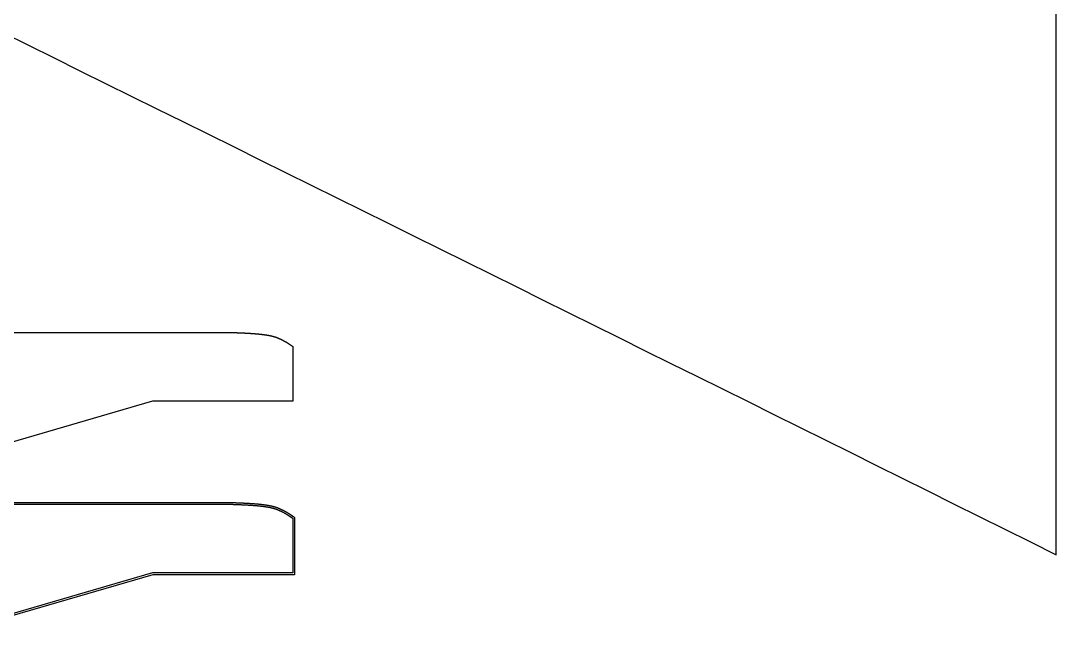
# Model space of a CAD drawing. Header units: inches. Extents: x -1514 to 1282, y -2074 to 286.
# Drawn here: x -1134.25 to -1119.5, y -1601.79 to -1592.87 of the extents above; entities that cross this region are included whole.
import ezdxf

# ---------------------------------------------------------------- set-up
doc = ezdxf.new("R2010")
doc.units = ezdxf.units.IN
doc.header["$LTSCALE"] = 0.1
doc.header["$MEASUREMENT"] = 0

msp = doc.modelspace()

# ---------------------------------------------------------------- linework, layer by layer
at = {"color": 7, "linetype": 'Continuous', "lineweight": 25}
for points in [[(-1134.50957, -1593.04278), (-1134.14322, -1593.22384), (-1133.77687, -1593.40492), (-1133.41054, -1593.58603), (-1133.04422, -1593.76716), (-1132.67791, -1593.94831), (-1132.31161, -1594.12949), (-1131.94532, -1594.31068), (-1131.57905, -1594.49191), (-1131.21278, -1594.67315), (-1130.84653, -1594.85442), (-1130.48029, -1595.03571), (-1130.11406, -1595.21702), (-1129.74784, -1595.39835), (-1129.38163, -1595.57971), (-1129.01544, -1595.76109), (-1128.64925, -1595.94249), (-1128.28308, -1596.12392), (-1127.91691, -1596.30536), (-1127.55076, -1596.48683), (-1127.18462, -1596.66832), (-1126.81849, -1596.84983), (-1126.45237, -1597.03137), (-1126.08626, -1597.21292), (-1125.72016, -1597.3945), (-1125.35407, -1597.5761), (-1124.98799, -1597.75772), (-1124.62193, -1597.93936), (-1124.25587, -1598.12103), (-1123.88982, -1598.30271), (-1123.52379, -1598.48442), (-1123.15776, -1598.66614), (-1122.79175, -1598.84789), (-1122.42574, -1599.02966), (-1122.05975, -1599.21145), (-1121.69377, -1599.39326), (-1121.32779, -1599.57509), (-1120.96183, -1599.75694), (-1120.59588, -1599.93881), (-1120.22994, -1600.12071), (-1119.864, -1600.30262), (-1119.49808, -1600.48455), (-1119.49808, -1584.13892)], [(-1193.71122, -1597.31564), (-1131.28274, -1597.31564), (-1131.28029, -1597.31571), (-1131.27785, -1597.31578), (-1131.27541, -1597.31586), (-1131.27298, -1597.31593), (-1131.27056, -1597.316), (-1131.26814, -1597.31608), (-1131.26573, -1597.31615), (-1131.26333, -1597.31623), (-1131.26093, -1597.3163), (-1131.25854, -1597.31637), (-1131.25615, -1597.31645), (-1131.25377, -1597.31652), (-1131.25139, -1597.3166), (-1131.24903, -1597.31668), (-1131.24666, -1597.31675), (-1131.24431, -1597.31683), (-1131.24196, -1597.3169), (-1131.23961, -1597.31698), (-1131.23727, -1597.31706), (-1131.23494, -1597.31713), (-1131.23261, -1597.31721), (-1131.23029, -1597.31729), (-1131.22798, -1597.31737), (-1131.22567, -1597.31745), (-1131.22336, -1597.31752), (-1131.22107, -1597.3176), (-1131.21878, -1597.31768), (-1131.21649, -1597.31776), (-1131.21421, -1597.31784), (-1131.21194, -1597.31792), (-1131.20967, -1597.318), (-1131.20741, -1597.31808), (-1131.20515, -1597.31816), (-1131.2029, -1597.31824), (-1131.20066, -1597.31832), (-1131.19842, -1597.3184), (-1131.19618, -1597.31848), (-1131.19396, -1597.31856), (-1131.19174, -1597.31864), (-1131.18952, -1597.31872), (-1131.18731, -1597.3188), (-1131.18511, -1597.31889), (-1131.18291, -1597.31897), (-1131.18072, -1597.31905), (-1131.17853, -1597.31913), (-1131.17635, -1597.31922), (-1131.17417, -1597.3193), (-1131.172, -1597.31938), (-1131.16984, -1597.31947), (-1131.16768, -1597.31955), (-1131.16553, -1597.31963), (-1131.16338, -1597.31972), (-1131.16124, -1597.3198), (-1131.1591, -1597.31989), (-1131.15697, -1597.31997), (-1131.15485, -1597.32006), (-1131.15273, -1597.32014), (-1131.15062, -1597.32023), (-1131.14851, -1597.32032), (-1131.14641, -1597.3204), (-1131.14431, -1597.32049), (-1131.14222, -1597.32057), (-1131.14013, -1597.32066), (-1131.13805, -1597.32075), (-1131.13598, -1597.32084), (-1131.13391, -1597.32092), (-1131.13185, -1597.32101), (-1131.12979, -1597.3211), (-1131.12774, -1597.32119), (-1131.12569, -1597.32127), (-1131.12365, -1597.32136), (-1131.12161, -1597.32145), (-1131.11958, -1597.32154), (-1131.11756, -1597.32163), (-1131.11554, -1597.32172), (-1131.11352, -1597.32181), (-1131.11151, -1597.3219), (-1131.10951, -1597.32199), (-1131.10751, -1597.32208), (-1131.10552, -1597.32217), (-1131.10353, -1597.32226), (-1131.10155, -1597.32235), (-1131.09957, -1597.32244), (-1131.0976, -1597.32254), (-1131.09564, -1597.32263), (-1131.09368, -1597.32272), (-1131.09172, -1597.32281), (-1131.08977, -1597.3229), (-1131.08783, -1597.323), (-1131.08589, -1597.32309), (-1131.08395, -1597.32318), (-1131.08202, -1597.32328), (-1131.0801, -1597.32337), (-1131.07818, -1597.32346), (-1131.07627, -1597.32356), (-1131.07436, -1597.32365), (-1131.07246, -1597.32375), (-1131.07056, -1597.32384), (-1131.06867, -1597.32394), (-1131.06678, -1597.32403), (-1131.0649, -1597.32413), (-1131.06302, -1597.32422), (-1131.06115, -1597.32432), (-1131.05929, -1597.32442), (-1131.05743, -1597.32451), (-1131.05557, -1597.32461), (-1131.05372, -1597.32471), (-1131.05187, -1597.3248), (-1131.05003, -1597.3249), (-1131.0482, -1597.325), (-1131.04637, -1597.32509), (-1131.04454, -1597.32519), (-1131.04272, -1597.32529), (-1131.04091, -1597.32539), (-1131.0391, -1597.32549), (-1131.03729, -1597.32559), (-1131.03549, -1597.32569), (-1131.03369, -1597.32579), (-1131.0319, -1597.32589), (-1131.03012, -1597.32598), (-1131.02834, -1597.32609), (-1131.02656, -1597.32619), (-1131.02479, -1597.32629), (-1131.02303, -1597.32639), (-1131.02127, -1597.32649), (-1131.01951, -1597.32659), (-1131.01776, -1597.32669), (-1131.01602, -1597.32679), (-1131.01428, -1597.32689), (-1131.01254, -1597.327), (-1131.01081, -1597.3271), (-1131.00909, -1597.3272), (-1131.00736, -1597.3273), (-1131.00565, -1597.32741), (-1131.00394, -1597.32751), (-1131.00223, -1597.32761), (-1131.00053, -1597.32772), (-1130.99883, -1597.32782), (-1130.99714, -1597.32793), (-1130.99545, -1597.32803), (-1130.99377, -1597.32813), (-1130.99209, -1597.32824), (-1130.99042, -1597.32835), (-1130.98875, -1597.32845), (-1130.98709, -1597.32856), (-1130.98543, -1597.32866), (-1130.98378, -1597.32877), (-1130.98213, -1597.32887), (-1130.98049, -1597.32898), (-1130.97885, -1597.32909), (-1130.97721, -1597.32919), (-1130.97558, -1597.3293), (-1130.97396, -1597.32941), (-1130.97233, -1597.32952), (-1130.97072, -1597.32963), (-1130.96911, -1597.32973), (-1130.9675, -1597.32984), (-1130.9659, -1597.32995), (-1130.9643, -1597.33006), (-1130.96271, -1597.33017), (-1130.96112, -1597.33028), (-1130.95954, -1597.33039), (-1130.95796, -1597.3305), (-1130.95638, -1597.33061), (-1130.95481, -1597.33072), (-1130.95325, -1597.33083), (-1130.95169, -1597.33094), (-1130.95013, -1597.33105), (-1130.94858, -1597.33116), (-1130.94703, -1597.33127), (-1130.94549, -1597.33138), (-1130.94395, -1597.3315), (-1130.94242, -1597.33161), (-1130.94089, -1597.33172), (-1130.93936, -1597.33183), (-1130.93784, -1597.33195), (-1130.93633, -1597.33206), (-1130.93482, -1597.33217), (-1130.93331, -1597.33229), (-1130.93181, -1597.3324), (-1130.93031, -1597.33251), (-1130.92881, -1597.33263), (-1130.92733, -1597.33274), (-1130.92584, -1597.33286), (-1130.92436, -1597.33297), (-1130.92288, -1597.33309), (-1130.92141, -1597.3332), (-1130.91994, -1597.33332), (-1130.91848, -1597.33343), (-1130.91702, -1597.33355), (-1130.91557, -1597.33367), (-1130.91412, -1597.33378), (-1130.91267, -1597.3339), (-1130.91123, -1597.33402), (-1130.90979, -1597.33413), (-1130.90836, -1597.33425), (-1130.90693, -1597.33437), (-1130.90551, -1597.33449), (-1130.90409, -1597.33461), (-1130.90267, -1597.33472), (-1130.90126, -1597.33484), (-1130.89985, -1597.33496), (-1130.89845, -1597.33508), (-1130.89705, -1597.3352), (-1130.89565, -1597.33532), (-1130.89426, -1597.33544), (-1130.89288, -1597.33556), (-1130.89149, -1597.33568), (-1130.89012, -1597.3358), (-1130.88874, -1597.33592), (-1130.88737, -1597.33604), (-1130.88601, -1597.33616), (-1130.88464, -1597.33629), (-1130.88329, -1597.33641), (-1130.88193, -1597.33653), (-1130.88058, -1597.33665), (-1130.87924, -1597.33677), (-1130.8779, -1597.3369), (-1130.87656, -1597.33702), (-1130.87523, -1597.33714), (-1130.8739, -1597.33727), (-1130.87257, -1597.33739), (-1130.87125, -1597.33751), (-1130.86993, -1597.33764), (-1130.86862, -1597.33776), (-1130.86731, -1597.33789), (-1130.866, -1597.33801), (-1130.8647, -1597.33814), (-1130.86341, -1597.33826), (-1130.86211, -1597.33839), (-1130.86082, -1597.33851), (-1130.85954, -1597.33864), (-1130.85826, -1597.33877), (-1130.85698, -1597.33889), (-1130.8557, -1597.33902), (-1130.85443, -1597.33915), (-1130.85317, -1597.33927), (-1130.85191, -1597.3394), (-1130.85065, -1597.33953), (-1130.84939, -1597.33966), (-1130.84814, -1597.33978), (-1130.8469, -1597.33991), (-1130.84565, -1597.34004), (-1130.84441, -1597.34017), (-1130.84318, -1597.3403), (-1130.84195, -1597.34043), (-1130.84072, -1597.34056), (-1130.83949, -1597.34069), (-1130.83827, -1597.34082), (-1130.83706, -1597.34095), (-1130.83584, -1597.34108), (-1130.83464, -1597.34121), (-1130.83343, -1597.34134), (-1130.83223, -1597.34147), (-1130.83103, -1597.3416), (-1130.82984, -1597.34174), (-1130.82865, -1597.34187), (-1130.82746, -1597.342), (-1130.82628, -1597.34213), (-1130.8251, -1597.34227), (-1130.82392, -1597.3424), (-1130.82275, -1597.34253), (-1130.82158, -1597.34266), (-1130.82042, -1597.3428), (-1130.81925, -1597.34293), (-1130.8181, -1597.34307), (-1130.81694, -1597.3432), (-1130.81579, -1597.34334), (-1130.81464, -1597.34347), (-1130.8135, -1597.3436), (-1130.81236, -1597.34374), (-1130.81122, -1597.34388), (-1130.81009, -1597.34401), (-1130.80896, -1597.34415), (-1130.80784, -1597.34428), (-1130.80671, -1597.34442), (-1130.8056, -1597.34456), (-1130.80448, -1597.34469), (-1130.80337, -1597.34483), (-1130.80226, -1597.34497), (-1130.80116, -1597.34511), (-1130.80005, -1597.34524), (-1130.79896, -1597.34538), (-1130.79786, -1597.34552), (-1130.79677, -1597.34566), (-1130.79568, -1597.3458), (-1130.7946, -1597.34594), (-1130.79352, -1597.34608), (-1130.79244, -1597.34622), (-1130.79137, -1597.34636), (-1130.7903, -1597.3465), (-1130.78923, -1597.34664), (-1130.78816, -1597.34678), (-1130.7871, -1597.34692), (-1130.78605, -1597.34706), (-1130.78499, -1597.3472), (-1130.78394, -1597.34734), (-1130.78289, -1597.34748), (-1130.78185, -1597.34763), (-1130.78081, -1597.34777), (-1130.77977, -1597.34791), (-1130.77873, -1597.34805), (-1130.7777, -1597.3482), (-1130.77668, -1597.34834), (-1130.77565, -1597.34848), (-1130.77463, -1597.34863), (-1130.77361, -1597.34877), (-1130.7726, -1597.34891), (-1130.77158, -1597.34906), (-1130.77058, -1597.3492), (-1130.76957, -1597.34935), (-1130.76857, -1597.34949), (-1130.76757, -1597.34964), (-1130.76657, -1597.34979), (-1130.76558, -1597.34993), (-1130.76459, -1597.35008), (-1130.7636, -1597.35022), (-1130.76262, -1597.35037), (-1130.76164, -1597.35052), (-1130.76066, -1597.35066), (-1130.75969, -1597.35081), (-1130.75871, -1597.35096), (-1130.75775, -1597.35111), (-1130.75678, -1597.35125), (-1130.75582, -1597.3514), (-1130.75486, -1597.35155), (-1130.7539, -1597.3517), (-1130.75295, -1597.35185), (-1130.752, -1597.352), (-1130.75105, -1597.35215), (-1130.75011, -1597.3523), (-1130.74917, -1597.35245), (-1130.74823, -1597.3526), (-1130.74729, -1597.35275), (-1130.74636, -1597.3529), (-1130.74543, -1597.35305), (-1130.7445, -1597.3532), (-1130.74358, -1597.35335), (-1130.74266, -1597.3535), (-1130.74174, -1597.35366), (-1130.74083, -1597.35381), (-1130.73991, -1597.35396), (-1130.73901, -1597.35411), (-1130.7381, -1597.35427), (-1130.7372, -1597.35442), (-1130.73629, -1597.35457), (-1130.7354, -1597.35473), (-1130.7345, -1597.35488), (-1130.73361, -1597.35503), (-1130.73272, -1597.35519), (-1130.73183, -1597.35534), (-1130.73095, -1597.3555), (-1130.73007, -1597.35565), (-1130.72919, -1597.35581), (-1130.72831, -1597.35596), (-1130.72744, -1597.35612), (-1130.72657, -1597.35628), (-1130.7257, -1597.35643), (-1130.72484, -1597.35659), (-1130.72398, -1597.35675), (-1130.72312, -1597.3569), (-1130.72226, -1597.35706), (-1130.72141, -1597.35722), (-1130.72056, -1597.35738), (-1130.71971, -1597.35753), (-1130.71886, -1597.35769), (-1130.71802, -1597.35785), (-1130.71718, -1597.35801), (-1130.71634, -1597.35817), (-1130.7155, -1597.35833), (-1130.71467, -1597.35849), (-1130.71384, -1597.35865), (-1130.71301, -1597.35881), (-1130.71219, -1597.35897), (-1130.71136, -1597.35913), (-1130.71054, -1597.35929), (-1130.70973, -1597.35945), (-1130.70891, -1597.35961), (-1130.7081, -1597.35977), (-1130.70729, -1597.35993), (-1130.70648, -1597.36009), (-1130.70567, -1597.36026), (-1130.70487, -1597.36042), (-1130.70407, -1597.36058), (-1130.70327, -1597.36074), (-1130.70248, -1597.36091), (-1130.70169, -1597.36107), (-1130.7009, -1597.36123), (-1130.70011, -1597.3614), (-1130.69932, -1597.36156), (-1130.69854, -1597.36173), (-1130.69776, -1597.36189), (-1130.69698, -1597.36206), (-1130.6962, -1597.36222), (-1130.69543, -1597.36239), (-1130.69466, -1597.36255), (-1130.69389, -1597.36272), (-1130.69312, -1597.36288), (-1130.69236, -1597.36305), (-1130.6916, -1597.36322), (-1130.69084, -1597.36338), (-1130.69008, -1597.36355), (-1130.68932, -1597.36372), (-1130.68857, -1597.36389), (-1130.68782, -1597.36405), (-1130.68707, -1597.36422), (-1130.68633, -1597.36439), (-1130.68558, -1597.36456), (-1130.68484, -1597.36473), (-1130.6841, -1597.3649), (-1130.68337, -1597.36507), (-1130.68263, -1597.36524), (-1130.6819, -1597.36541), (-1130.68117, -1597.36558), (-1130.68044, -1597.36575), (-1130.67971, -1597.36592), (-1130.67899, -1597.36609), (-1130.67827, -1597.36626), (-1130.67755, -1597.36643), (-1130.67683, -1597.3666), (-1130.67611, -1597.36677), (-1130.6754, -1597.36694), (-1130.67469, -1597.36712), (-1130.67398, -1597.36729), (-1130.67327, -1597.36746), (-1130.67257, -1597.36764), (-1130.67186, -1597.36781), (-1130.67116, -1597.36798), (-1130.67046, -1597.36816), (-1130.66977, -1597.36833), (-1130.66907, -1597.3685), (-1130.66838, -1597.36868), (-1130.66769, -1597.36885), (-1130.667, -1597.36903), (-1130.66631, -1597.3692), (-1130.66563, -1597.36938), (-1130.66494, -1597.36955), (-1130.66426, -1597.36973), (-1130.66358, -1597.36991), (-1130.66291, -1597.37008), (-1130.66223, -1597.37026), (-1130.66156, -1597.37044), (-1130.66089, -1597.37061), (-1130.66022, -1597.37079), (-1130.65955, -1597.37097), (-1130.65888, -1597.37115), (-1130.65822, -1597.37133), (-1130.65756, -1597.3715), (-1130.6569, -1597.37168), (-1130.65624, -1597.37186), (-1130.65558, -1597.37204), (-1130.65493, -1597.37222), (-1130.65427, -1597.3724), (-1130.65362, -1597.37258), (-1130.65297, -1597.37276), (-1130.65233, -1597.37294), (-1130.65168, -1597.37312), (-1130.65104, -1597.3733), (-1130.65039, -1597.37348), (-1130.64975, -1597.37366), (-1130.64911, -1597.37385), (-1130.64848, -1597.37403), (-1130.64784, -1597.37421), (-1130.64721, -1597.37439), (-1130.64658, -1597.37458), (-1130.64595, -1597.37476), (-1130.64532, -1597.37494), (-1130.64469, -1597.37512), (-1130.64406, -1597.37531), (-1130.64344, -1597.37549), (-1130.64282, -1597.37568), (-1130.6422, -1597.37586), (-1130.64158, -1597.37605), (-1130.64096, -1597.37623), (-1130.64035, -1597.37642), (-1130.63973, -1597.3766), (-1130.63912, -1597.37679), (-1130.63851, -1597.37697), (-1130.6379, -1597.37716), (-1130.63729, -1597.37735), (-1130.63608, -1597.37772), (-1130.63488, -1597.37809), (-1130.63368, -1597.37847), (-1130.63248, -1597.37885), (-1130.6313, -1597.37922), (-1130.63011, -1597.3796), (-1130.62894, -1597.37998), (-1130.62777, -1597.38036), (-1130.6266, -1597.38074), (-1130.62544, -1597.38113), (-1130.62429, -1597.38151), (-1130.62314, -1597.38189), (-1130.622, -1597.38228), (-1130.62086, -1597.38267), (-1130.61973, -1597.38305), (-1130.6186, -1597.38344), (-1130.61748, -1597.38383), (-1130.61636, -1597.38422), (-1130.61525, -1597.38462), (-1130.61414, -1597.38501), (-1130.61303, -1597.3854), (-1130.61193, -1597.3858), (-1130.61084, -1597.38619), (-1130.60975, -1597.38659), (-1130.60866, -1597.38699), (-1130.60758, -1597.38739), (-1130.6065, -1597.38779), (-1130.60543, -1597.38819), (-1130.60436, -1597.38859), (-1130.60329, -1597.38899), (-1130.60223, -1597.38939), (-1130.60117, -1597.3898), (-1130.60012, -1597.39021), (-1130.59906, -1597.39061), (-1130.59802, -1597.39102), (-1130.59697, -1597.39143), (-1130.59593, -1597.39184), (-1130.59489, -1597.39225), (-1130.59386, -1597.39266), (-1130.59283, -1597.39308), (-1130.5918, -1597.39349), (-1130.59078, -1597.3939), (-1130.58975, -1597.39432), (-1130.58874, -1597.39474), (-1130.58772, -1597.39516), (-1130.58671, -1597.39557), (-1130.58569, -1597.39599), (-1130.58469, -1597.39642), (-1130.58368, -1597.39684), (-1130.58268, -1597.39726), (-1130.58167, -1597.39769), (-1130.58068, -1597.39811), (-1130.57968, -1597.39854), (-1130.57868, -1597.39896), (-1130.57769, -1597.39939), (-1130.5767, -1597.39982), (-1130.57571, -1597.40025), (-1130.57472, -1597.40068), (-1130.57374, -1597.40112), (-1130.57275, -1597.40155), (-1130.57177, -1597.40198), (-1130.57079, -1597.40242), (-1130.56981, -1597.40286), (-1130.56883, -1597.40329), (-1130.56688, -1597.40417), (-1130.56493, -1597.40505), (-1130.56299, -1597.40594), (-1130.56105, -1597.40683), (-1130.56056, -1597.40705), (-1130.56007, -1597.40728), (-1130.5591, -1597.40773), (-1130.55714, -1597.40864), (-1130.55519, -1597.40955), (-1130.55324, -1597.41046), (-1130.55129, -1597.41138), (-1130.54935, -1597.41231), (-1130.5474, -1597.41324), (-1130.54546, -1597.41417), (-1130.54352, -1597.41511), (-1130.54158, -1597.41605), (-1130.53964, -1597.41699), (-1130.5377, -1597.41794), (-1130.53577, -1597.4189), (-1130.53384, -1597.41986), (-1130.53191, -1597.42082), (-1130.52998, -1597.42179), (-1130.52806, -1597.42276), (-1130.52613, -1597.42373), (-1130.52421, -1597.42471), (-1130.52229, -1597.4257), (-1130.52037, -1597.42669), (-1130.51846, -1597.42768), (-1130.51654, -1597.42868), (-1130.51463, -1597.42968), (-1130.51272, -1597.43068), (-1130.51082, -1597.43169), (-1130.50891, -1597.43271), (-1130.50701, -1597.43373), (-1130.50511, -1597.43475), (-1130.50321, -1597.43577), (-1130.50131, -1597.43681), (-1130.49942, -1597.43784), (-1130.49752, -1597.43888), (-1130.49563, -1597.43992), (-1130.49374, -1597.44097), (-1130.49186, -1597.44202), (-1130.48997, -1597.44308), (-1130.48809, -1597.44414), (-1130.48621, -1597.4452), (-1130.48434, -1597.44627), (-1130.48246, -1597.44734), (-1130.48059, -1597.44842), (-1130.47872, -1597.4495), (-1130.47685, -1597.45058), (-1130.47499, -1597.45167), (-1130.47312, -1597.45276), (-1130.47126, -1597.45386), (-1130.4694, -1597.45496), (-1130.46755, -1597.45606), (-1130.46569, -1597.45717), (-1130.46384, -1597.45828), (-1130.46199, -1597.4594), (-1130.46015, -1597.46052), (-1130.4583, -1597.46164), (-1130.45646, -1597.46277), (-1130.45462, -1597.46391), (-1130.45279, -1597.46504), (-1130.45095, -1597.46618), (-1130.44912, -1597.46733), (-1130.44729, -1597.46847), (-1130.44546, -1597.46963), (-1130.44364, -1597.47078), (-1130.44182, -1597.47194), (-1130.44, -1597.47311), (-1130.43818, -1597.47428), (-1130.43637, -1597.47545), (-1130.43456, -1597.47662), (-1130.43275, -1597.4778), (-1130.43095, -1597.47899), (-1130.42914, -1597.48017), (-1130.42734, -1597.48136), (-1130.42554, -1597.48256), (-1130.42375, -1597.48376), (-1130.42196, -1597.48496), (-1130.42017, -1597.48617), (-1130.41838, -1597.48738), (-1130.4166, -1597.48859), (-1130.41482, -1597.48981), (-1130.41304, -1597.49103), (-1130.41126, -1597.49226), (-1130.40949, -1597.49349), (-1130.40772, -1597.49472), (-1130.40595, -1597.49596), (-1130.40419, -1597.4972), (-1130.40243, -1597.49844), (-1130.40067, -1597.49969), (-1130.39891, -1597.50094), (-1130.39716, -1597.5022), (-1130.39541, -1597.50346), (-1130.39366, -1597.50472), (-1130.39192, -1597.50599), (-1130.39018, -1597.50726), (-1130.38844, -1597.50853), (-1130.3867, -1597.50981), (-1130.38497, -1597.51109), (-1130.38324, -1597.51238), (-1130.38152, -1597.51367), (-1130.37979, -1597.51496), (-1130.37807, -1597.51626), (-1130.37636, -1597.51756), (-1130.37636, -1598.29564), (-1132.37636, -1598.29564), (-1135.8751, -1599.31564)], [(-1193.71154, -1599.73932), (-1131.28237, -1599.73932), (-1131.27955, -1599.7394), (-1131.2771, -1599.73948), (-1131.27466, -1599.73955), (-1131.27223, -1599.73962), (-1131.2698, -1599.7397), (-1131.26738, -1599.73977), (-1131.26496, -1599.73985), (-1131.26256, -1599.73992), (-1131.26015, -1599.73999), (-1131.25776, -1599.74007), (-1131.25536, -1599.74014), (-1131.25298, -1599.74022), (-1131.2506, -1599.7403), (-1131.24823, -1599.74037), (-1131.24586, -1599.74045), (-1131.2435, -1599.74052), (-1131.24114, -1599.7406), (-1131.23879, -1599.74068), (-1131.23645, -1599.74075), (-1131.23411, -1599.74083), (-1131.23178, -1599.74091), (-1131.22946, -1599.74099), (-1131.22714, -1599.74106), (-1131.22482, -1599.74114), (-1131.22252, -1599.74122), (-1131.22021, -1599.7413), (-1131.21792, -1599.74138), (-1131.21563, -1599.74146), (-1131.21334, -1599.74154), (-1131.21107, -1599.74162), (-1131.20879, -1599.74169), (-1131.20653, -1599.74177), (-1131.20427, -1599.74185), (-1131.20201, -1599.74194), (-1131.19976, -1599.74202), (-1131.19752, -1599.7421), (-1131.19528, -1599.74218), (-1131.19305, -1599.74226), (-1131.19082, -1599.74234), (-1131.1886, -1599.74242), (-1131.18639, -1599.7425), (-1131.18418, -1599.74259), (-1131.18197, -1599.74267), (-1131.17978, -1599.74275), (-1131.17758, -1599.74283), (-1131.1754, -1599.74292), (-1131.17322, -1599.743), (-1131.17104, -1599.74308), (-1131.16887, -1599.74317), (-1131.16671, -1599.74325), (-1131.16455, -1599.74334), (-1131.1624, -1599.74342), (-1131.16025, -1599.74351), (-1131.15811, -1599.74359), (-1131.15598, -1599.74368), (-1131.15385, -1599.74376), (-1131.15172, -1599.74385), (-1131.1496, -1599.74393), (-1131.14749, -1599.74402), (-1131.14538, -1599.7441), (-1131.14328, -1599.74419), (-1131.14118, -1599.74428), (-1131.13909, -1599.74437), (-1131.13701, -1599.74445), (-1131.13493, -1599.74454), (-1131.13285, -1599.74463), (-1131.13078, -1599.74472), (-1131.12872, -1599.7448), (-1131.12666, -1599.74489), (-1131.12461, -1599.74498), (-1131.12256, -1599.74507), (-1131.12052, -1599.74516), (-1131.11849, -1599.74525), (-1131.11645, -1599.74534), (-1131.11443, -1599.74543), (-1131.11241, -1599.74552), (-1131.11039, -1599.74561), (-1131.10839, -1599.7457), (-1131.10638, -1599.74579), (-1131.10438, -1599.74588), (-1131.10239, -1599.74597), (-1131.1004, -1599.74606), (-1131.09842, -1599.74615), (-1131.09644, -1599.74625), (-1131.09447, -1599.74634), (-1131.0925, -1599.74643), (-1131.09054, -1599.74652), (-1131.08859, -1599.74662), (-1131.08664, -1599.74671), (-1131.08469, -1599.7468), (-1131.08275, -1599.74689), (-1131.08081, -1599.74699), (-1131.07889, -1599.74708), (-1131.07696, -1599.74718), (-1131.07504, -1599.74727), (-1131.07313, -1599.74737), (-1131.07122, -1599.74746), (-1131.06931, -1599.74756), (-1131.06742, -1599.74765), (-1131.06552, -1599.74775), (-1131.06363, -1599.74784), (-1131.06175, -1599.74794), (-1131.05987, -1599.74803), (-1131.058, -1599.74813), (-1131.05613, -1599.74823), (-1131.05427, -1599.74832), (-1131.05241, -1599.74842), (-1131.05056, -1599.74852), (-1131.04871, -1599.74862), (-1131.04687, -1599.74871), (-1131.04503, -1599.74881), (-1131.0432, -1599.74891), (-1131.04137, -1599.74901), (-1131.03955, -1599.74911), (-1131.03773, -1599.74921), (-1131.03592, -1599.74931), (-1131.03412, -1599.74941), (-1131.03231, -1599.74951), (-1131.03052, -1599.74961), (-1131.02872, -1599.74971), (-1131.02694, -1599.74981), (-1131.02515, -1599.74991), (-1131.02338, -1599.75001), (-1131.0216, -1599.75011), (-1131.01984, -1599.75021), (-1131.01807, -1599.75031), (-1131.01632, -1599.75041), (-1131.01456, -1599.75052), (-1131.01282, -1599.75062), (-1131.01107, -1599.75072), (-1131.00933, -1599.75082), (-1131.0076, -1599.75093), (-1131.00587, -1599.75103), (-1131.00415, -1599.75113), (-1131.00243, -1599.75124), (-1131.00072, -1599.75134), (-1130.99901, -1599.75145), (-1130.9973, -1599.75155), (-1130.9956, -1599.75166), (-1130.99391, -1599.75176), (-1130.99222, -1599.75187), (-1130.99053, -1599.75197), (-1130.98885, -1599.75208), (-1130.98718, -1599.75218), (-1130.98551, -1599.75229), (-1130.98384, -1599.7524), (-1130.98218, -1599.7525), (-1130.98052, -1599.75261), (-1130.97887, -1599.75272), (-1130.97722, -1599.75282), (-1130.97558, -1599.75293), (-1130.97394, -1599.75304), (-1130.97231, -1599.75315), (-1130.97068, -1599.75325), (-1130.96905, -1599.75336), (-1130.96743, -1599.75347), (-1130.96582, -1599.75358), (-1130.96421, -1599.75369), (-1130.9626, -1599.7538), (-1130.961, -1599.75391), (-1130.9594, -1599.75402), (-1130.95781, -1599.75413), (-1130.95622, -1599.75424), (-1130.95464, -1599.75435), (-1130.95306, -1599.75446), (-1130.95149, -1599.75457), (-1130.94992, -1599.75468), (-1130.94835, -1599.7548), (-1130.94679, -1599.75491), (-1130.94524, -1599.75502), (-1130.94368, -1599.75513), (-1130.94214, -1599.75524), (-1130.94059, -1599.75536), (-1130.93906, -1599.75547), (-1130.93752, -1599.75558), (-1130.93599, -1599.7557), (-1130.93447, -1599.75581), (-1130.93295, -1599.75592), (-1130.93143, -1599.75604), (-1130.92992, -1599.75615), (-1130.92841, -1599.75627), (-1130.92691, -1599.75638), (-1130.92541, -1599.7565), (-1130.92391, -1599.75661), (-1130.92242, -1599.75673), (-1130.92094, -1599.75685), (-1130.91946, -1599.75696), (-1130.91798, -1599.75708), (-1130.91651, -1599.75719), (-1130.91504, -1599.75731), (-1130.91357, -1599.75743), (-1130.91211, -1599.75755), (-1130.91066, -1599.75766), (-1130.90921, -1599.75778), (-1130.90776, -1599.7579), (-1130.90632, -1599.75802), (-1130.90488, -1599.75814), (-1130.90344, -1599.75826), (-1130.90201, -1599.75837), (-1130.90059, -1599.75849), (-1130.89916, -1599.75861), (-1130.89775, -1599.75873), (-1130.89633, -1599.75885), (-1130.89492, -1599.75897), (-1130.89352, -1599.75909), (-1130.89212, -1599.75922), (-1130.89072, -1599.75934), (-1130.88933, -1599.75946), (-1130.88794, -1599.75958), (-1130.88655, -1599.7597), (-1130.88517, -1599.75982), (-1130.88379, -1599.75995), (-1130.88242, -1599.76007), (-1130.88105, -1599.76019), (-1130.87969, -1599.76031), (-1130.87833, -1599.76044), (-1130.87697, -1599.76056), (-1130.87562, -1599.76068), (-1130.87427, -1599.76081), (-1130.87293, -1599.76093), (-1130.87158, -1599.76106), (-1130.87025, -1599.76118), (-1130.86892, -1599.76131), (-1130.86759, -1599.76143), (-1130.86626, -1599.76156), (-1130.86494, -1599.76168), (-1130.86362, -1599.76181), (-1130.86231, -1599.76193), (-1130.861, -1599.76206), (-1130.8597, -1599.76219), (-1130.8584, -1599.76231), (-1130.8571, -1599.76244), (-1130.8558, -1599.76257), (-1130.85451, -1599.7627), (-1130.85323, -1599.76283), (-1130.85195, -1599.76295), (-1130.85067, -1599.76308), (-1130.84939, -1599.76321), (-1130.84812, -1599.76334), (-1130.84686, -1599.76347), (-1130.84559, -1599.7636), (-1130.84433, -1599.76373), (-1130.84308, -1599.76386), (-1130.84183, -1599.76399), (-1130.84058, -1599.76412), (-1130.83934, -1599.76425), (-1130.83809, -1599.76438), (-1130.83686, -1599.76451), (-1130.83562, -1599.76464), (-1130.8344, -1599.76477), (-1130.83317, -1599.76491), (-1130.83195, -1599.76504), (-1130.83073, -1599.76517), (-1130.82951, -1599.7653), (-1130.8283, -1599.76544), (-1130.8271, -1599.76557), (-1130.82589, -1599.7657), (-1130.82469, -1599.76584), (-1130.8235, -1599.76597), (-1130.8223, -1599.7661), (-1130.82111, -1599.76624), (-1130.81993, -1599.76637), (-1130.81875, -1599.76651), (-1130.81757, -1599.76664), (-1130.81639, -1599.76678), (-1130.81522, -1599.76691), (-1130.81405, -1599.76705), (-1130.81289, -1599.76719), (-1130.81173, -1599.76732), (-1130.81057, -1599.76746), (-1130.80941, -1599.7676), (-1130.80826, -1599.76773), (-1130.80712, -1599.76787), (-1130.80597, -1599.76801), (-1130.80483, -1599.76815), (-1130.8037, -1599.76829), (-1130.80256, -1599.76842), (-1130.80143, -1599.76856), (-1130.80031, -1599.7687), (-1130.79918, -1599.76884), (-1130.79806, -1599.76898), (-1130.79695, -1599.76912), (-1130.79583, -1599.76926), (-1130.79473, -1599.7694), (-1130.79362, -1599.76954), (-1130.79252, -1599.76968), (-1130.79142, -1599.76982), (-1130.79032, -1599.76996), (-1130.78923, -1599.77011), (-1130.78814, -1599.77025), (-1130.78705, -1599.77039), (-1130.78597, -1599.77053), (-1130.78489, -1599.77068), (-1130.78381, -1599.77082), (-1130.78274, -1599.77096), (-1130.78167, -1599.7711), (-1130.7806, -1599.77125), (-1130.77954, -1599.77139), (-1130.77848, -1599.77154), (-1130.77742, -1599.77168), (-1130.77637, -1599.77183), (-1130.77532, -1599.77197), (-1130.77427, -1599.77212), (-1130.77323, -1599.77226), (-1130.77219, -1599.77241), (-1130.77115, -1599.77255), (-1130.77011, -1599.7727), (-1130.76908, -1599.77285), (-1130.76805, -1599.77299), (-1130.76703, -1599.77314), (-1130.766, -1599.77329), (-1130.76498, -1599.77343), (-1130.76397, -1599.77358), (-1130.76296, -1599.77373), (-1130.76195, -1599.77388), (-1130.76094, -1599.77403), (-1130.75993, -1599.77418), (-1130.75893, -1599.77433), (-1130.75794, -1599.77448), (-1130.75694, -1599.77462), (-1130.75595, -1599.77477), (-1130.75496, -1599.77493), (-1130.75397, -1599.77508), (-1130.75299, -1599.77523), (-1130.75201, -1599.77538), (-1130.75103, -1599.77553), (-1130.75006, -1599.77568), (-1130.74909, -1599.77583), (-1130.74812, -1599.77598), (-1130.74715, -1599.77614), (-1130.74619, -1599.77629), (-1130.74523, -1599.77644), (-1130.74428, -1599.77659), (-1130.74332, -1599.77675), (-1130.74237, -1599.7769), (-1130.74142, -1599.77706), (-1130.74048, -1599.77721), (-1130.73954, -1599.77736), (-1130.7386, -1599.77752), (-1130.73766, -1599.77767), (-1130.73673, -1599.77783), (-1130.7358, -1599.77799), (-1130.73487, -1599.77814), (-1130.73394, -1599.7783), (-1130.73302, -1599.77845), (-1130.7321, -1599.77861), (-1130.73118, -1599.77877), (-1130.73027, -1599.77892), (-1130.72936, -1599.77908), (-1130.72845, -1599.77924), (-1130.72754, -1599.7794), (-1130.72664, -1599.77956), (-1130.72574, -1599.77971), (-1130.72484, -1599.77987), (-1130.72394, -1599.78003), (-1130.72305, -1599.78019), (-1130.72216, -1599.78035), (-1130.72127, -1599.78051), (-1130.72039, -1599.78067), (-1130.7195, -1599.78083), (-1130.71862, -1599.78099), (-1130.71775, -1599.78115), (-1130.71687, -1599.78131), (-1130.716, -1599.78148), (-1130.71513, -1599.78164), (-1130.71426, -1599.7818), (-1130.7134, -1599.78196), (-1130.71254, -1599.78213), (-1130.71168, -1599.78229), (-1130.71082, -1599.78245), (-1130.70997, -1599.78261), (-1130.70912, -1599.78278), (-1130.70827, -1599.78294), (-1130.70742, -1599.78311), (-1130.70658, -1599.78327), (-1130.70574, -1599.78344), (-1130.7049, -1599.7836), (-1130.70406, -1599.78377), (-1130.70323, -1599.78393), (-1130.70239, -1599.7841), (-1130.70157, -1599.78427), (-1130.70074, -1599.78443), (-1130.69991, -1599.7846), (-1130.69909, -1599.78477), (-1130.69827, -1599.78493), (-1130.69746, -1599.7851), (-1130.69664, -1599.78527), (-1130.69583, -1599.78544), (-1130.69502, -1599.78561), (-1130.69421, -1599.78577), (-1130.6934, -1599.78594), (-1130.6926, -1599.78611), (-1130.6918, -1599.78628), (-1130.691, -1599.78645), (-1130.69021, -1599.78662), (-1130.68941, -1599.78679), (-1130.68862, -1599.78696), (-1130.68783, -1599.78713), (-1130.68704, -1599.78731), (-1130.68626, -1599.78748), (-1130.68548, -1599.78765), (-1130.68469, -1599.78782), (-1130.68392, -1599.78799), (-1130.68314, -1599.78817), (-1130.68237, -1599.78834), (-1130.6816, -1599.78851), (-1130.68083, -1599.78869), (-1130.68006, -1599.78886), (-1130.67929, -1599.78903), (-1130.67853, -1599.78921), (-1130.67777, -1599.78938), (-1130.67701, -1599.78956), (-1130.67625, -1599.78973), (-1130.6755, -1599.78991), (-1130.67475, -1599.79008), (-1130.674, -1599.79026), (-1130.67325, -1599.79044), (-1130.6725, -1599.79061), (-1130.67176, -1599.79079), (-1130.67102, -1599.79097), (-1130.67028, -1599.79115), (-1130.66954, -1599.79132), (-1130.66879, -1599.7915), (-1130.66806, -1599.79168), (-1130.66733, -1599.79186), (-1130.6666, -1599.79204), (-1130.66587, -1599.79222), (-1130.66515, -1599.7924), (-1130.66442, -1599.79258), (-1130.6637, -1599.79276), (-1130.66298, -1599.79294), (-1130.66226, -1599.79312), (-1130.66155, -1599.7933), (-1130.66083, -1599.79348), (-1130.66012, -1599.79366), (-1130.65941, -1599.79385), (-1130.6587, -1599.79403), (-1130.658, -1599.79421), (-1130.65729, -1599.79439), (-1130.65659, -1599.79458), (-1130.65589, -1599.79476), (-1130.65519, -1599.79494), (-1130.65449, -1599.79513), (-1130.6538, -1599.79531), (-1130.65311, -1599.7955), (-1130.65242, -1599.79568), (-1130.65173, -1599.79587), (-1130.65104, -1599.79605), (-1130.65035, -1599.79624), (-1130.64967, -1599.79642), (-1130.64899, -1599.79661), (-1130.64831, -1599.79679), (-1130.64763, -1599.79698), (-1130.64695, -1599.79717), (-1130.64628, -1599.79736), (-1130.6456, -1599.79754), (-1130.64493, -1599.79773), (-1130.64426, -1599.79792), (-1130.64359, -1599.79811), (-1130.64293, -1599.7983), (-1130.64226, -1599.79849), (-1130.6416, -1599.79867), (-1130.64094, -1599.79886), (-1130.64028, -1599.79905), (-1130.63962, -1599.79924), (-1130.63896, -1599.79944), (-1130.63831, -1599.79963), (-1130.63766, -1599.79982), (-1130.63701, -1599.80001), (-1130.63636, -1599.8002), (-1130.63571, -1599.80039), (-1130.63506, -1599.80058), (-1130.63442, -1599.80078), (-1130.63377, -1599.80097), (-1130.63313, -1599.80116), (-1130.63249, -1599.80135), (-1130.63185, -1599.80155), (-1130.63122, -1599.80174), (-1130.63058, -1599.80194), (-1130.62994, -1599.80213), (-1130.62868, -1599.80252), (-1130.62743, -1599.80291), (-1130.62618, -1599.8033), (-1130.62493, -1599.8037), (-1130.62369, -1599.80409), (-1130.62246, -1599.80449), (-1130.62123, -1599.80488), (-1130.62001, -1599.80528), (-1130.61879, -1599.80568), (-1130.61758, -1599.80608), (-1130.61638, -1599.80648), (-1130.61518, -1599.80688), (-1130.61398, -1599.80728), (-1130.61279, -1599.80769), (-1130.61161, -1599.80809), (-1130.61043, -1599.8085), (-1130.60926, -1599.80891), (-1130.60809, -1599.80931), (-1130.60692, -1599.80972), (-1130.60576, -1599.81013), (-1130.60461, -1599.81055), (-1130.60346, -1599.81096), (-1130.60232, -1599.81137), (-1130.60118, -1599.81179), (-1130.60004, -1599.8122), (-1130.59891, -1599.81262), (-1130.59778, -1599.81304), (-1130.59666, -1599.81346), (-1130.59554, -1599.81388), (-1130.59443, -1599.8143), (-1130.59332, -1599.81472), (-1130.59221, -1599.81514), (-1130.59111, -1599.81557), (-1130.59002, -1599.81599), (-1130.58892, -1599.81642), (-1130.58783, -1599.81684), (-1130.58675, -1599.81727), (-1130.58566, -1599.8177), (-1130.58459, -1599.81813), (-1130.58351, -1599.81856), (-1130.58244, -1599.81899), (-1130.58137, -1599.81942), (-1130.58031, -1599.81986), (-1130.57925, -1599.82029), (-1130.57819, -1599.82073), (-1130.57713, -1599.82116), (-1130.57608, -1599.8216), (-1130.57503, -1599.82204), (-1130.57399, -1599.82248), (-1130.57294, -1599.82292), (-1130.5719, -1599.82336), (-1130.57087, -1599.8238), (-1130.56983, -1599.82424), (-1130.5688, -1599.82468), (-1130.56777, -1599.82513), (-1130.56674, -1599.82557), (-1130.56572, -1599.82602), (-1130.5647, -1599.82647), (-1130.56368, -1599.82691), (-1130.56266, -1599.82736), (-1130.56164, -1599.82781), (-1130.56063, -1599.82826), (-1130.55962, -1599.82871), (-1130.5586, -1599.82917), (-1130.5566, -1599.83007), (-1130.55459, -1599.83098), (-1130.55259, -1599.83189), (-1130.55061, -1599.8328), (-1130.55011, -1599.83303), (-1130.54961, -1599.83326), (-1130.54859, -1599.83373), (-1130.54659, -1599.83465), (-1130.54459, -1599.83559), (-1130.54259, -1599.83653), (-1130.54059, -1599.83747), (-1130.5386, -1599.83842), (-1130.5366, -1599.83937), (-1130.53461, -1599.84033), (-1130.53262, -1599.84129), (-1130.53063, -1599.84225), (-1130.52865, -1599.84322), (-1130.52666, -1599.8442), (-1130.52468, -1599.84518), (-1130.5227, -1599.84616), (-1130.52072, -1599.84715), (-1130.51875, -1599.84814), (-1130.51677, -1599.84913), (-1130.5148, -1599.85013), (-1130.51283, -1599.85114), (-1130.51086, -1599.85215), (-1130.50889, -1599.85316), (-1130.50693, -1599.85418), (-1130.50497, -1599.8552), (-1130.50301, -1599.85623), (-1130.50105, -1599.85726), (-1130.4991, -1599.85829), (-1130.49714, -1599.85933), (-1130.49519, -1599.86038), (-1130.49324, -1599.86143), (-1130.4913, -1599.86248), (-1130.48935, -1599.86353), (-1130.48741, -1599.8646), (-1130.48547, -1599.86566), (-1130.48353, -1599.86673), (-1130.48159, -1599.8678), (-1130.47966, -1599.86888), (-1130.47773, -1599.86996), (-1130.4758, -1599.87105), (-1130.47387, -1599.87214), (-1130.47195, -1599.87323), (-1130.47003, -1599.87433), (-1130.46811, -1599.87544), (-1130.46619, -1599.87654), (-1130.46428, -1599.87765), (-1130.46236, -1599.87877), (-1130.46045, -1599.87989), (-1130.45855, -1599.88101), (-1130.45664, -1599.88214), (-1130.45474, -1599.88327), (-1130.45284, -1599.88441), (-1130.45094, -1599.88555), (-1130.44905, -1599.8867), (-1130.44715, -1599.88784), (-1130.44526, -1599.889), (-1130.44338, -1599.89015), (-1130.44149, -1599.89131), (-1130.43961, -1599.89248), (-1130.43773, -1599.89365), (-1130.43585, -1599.89482), (-1130.43397, -1599.896), (-1130.4321, -1599.89718), (-1130.43023, -1599.89837), (-1130.42837, -1599.89955), (-1130.4265, -1599.90075), (-1130.42464, -1599.90194), (-1130.42278, -1599.90315), (-1130.42092, -1599.90435), (-1130.41907, -1599.90556), (-1130.41722, -1599.90677), (-1130.41537, -1599.90799), (-1130.41352, -1599.90921), (-1130.41168, -1599.91044), (-1130.40984, -1599.91167), (-1130.408, -1599.9129), (-1130.40617, -1599.91414), (-1130.40434, -1599.91538), (-1130.40251, -1599.91662), (-1130.40068, -1599.91787), (-1130.39886, -1599.91912), (-1130.39704, -1599.92038), (-1130.39522, -1599.92164), (-1130.39341, -1599.92291), (-1130.39159, -1599.92417), (-1130.38978, -1599.92545), (-1130.38798, -1599.92672), (-1130.38617, -1599.928), (-1130.38437, -1599.92929), (-1130.38258, -1599.93057), (-1130.38078, -1599.93187), (-1130.37899, -1599.93316), (-1130.3772, -1599.93446), (-1130.37542, -1599.93576), (-1130.37363, -1599.93707), (-1130.37186, -1599.93838), (-1130.37008, -1599.9397), (-1130.36831, -1599.94101), (-1130.36654, -1599.94234), (-1130.36477, -1599.94366), (-1130.363, -1599.94499), (-1130.35136, -1599.95381), (-1130.35136, -1600.76932), (-1132.37279, -1600.76932), (-1135.87153, -1601.78932)], [(-1193.71122, -1599.76432), (-1131.28274, -1599.76432), (-1131.28029, -1599.76439), (-1131.27785, -1599.76447), (-1131.27541, -1599.76454), (-1131.27298, -1599.76461), (-1131.27056, -1599.76469), (-1131.26814, -1599.76476), (-1131.26573, -1599.76483), (-1131.26333, -1599.76491), (-1131.26093, -1599.76498), (-1131.25854, -1599.76506), (-1131.25615, -1599.76513), (-1131.25377, -1599.76521), (-1131.25139, -1599.76528), (-1131.24903, -1599.76536), (-1131.24666, -1599.76543), (-1131.24431, -1599.76551), (-1131.24196, -1599.76559), (-1131.23961, -1599.76566), (-1131.23727, -1599.76574), (-1131.23494, -1599.76582), (-1131.23261, -1599.76589), (-1131.23029, -1599.76597), (-1131.22798, -1599.76605), (-1131.22567, -1599.76613), (-1131.22336, -1599.76621), (-1131.22107, -1599.76628), (-1131.21878, -1599.76636), (-1131.21649, -1599.76644), (-1131.21421, -1599.76652), (-1131.21194, -1599.7666), (-1131.20967, -1599.76668), (-1131.20741, -1599.76676), (-1131.20515, -1599.76684), (-1131.2029, -1599.76692), (-1131.20066, -1599.767), (-1131.19842, -1599.76708), (-1131.19618, -1599.76716), (-1131.19396, -1599.76724), (-1131.19174, -1599.76732), (-1131.18952, -1599.76741), (-1131.18731, -1599.76749), (-1131.18511, -1599.76757), (-1131.18291, -1599.76765), (-1131.18072, -1599.76773), (-1131.17853, -1599.76782), (-1131.17635, -1599.7679), (-1131.17417, -1599.76798), (-1131.172, -1599.76807), (-1131.16984, -1599.76815), (-1131.16768, -1599.76823), (-1131.16553, -1599.76832), (-1131.16338, -1599.7684), (-1131.16124, -1599.76849), (-1131.1591, -1599.76857), (-1131.15697, -1599.76866), (-1131.15485, -1599.76874), (-1131.15273, -1599.76883), (-1131.15062, -1599.76891), (-1131.14851, -1599.769), (-1131.14641, -1599.76908), (-1131.14431, -1599.76917), (-1131.14222, -1599.76926), (-1131.14013, -1599.76934), (-1131.13805, -1599.76943), (-1131.13598, -1599.76952), (-1131.13391, -1599.76961), (-1131.13185, -1599.76969), (-1131.12979, -1599.76978), (-1131.12774, -1599.76987), (-1131.12569, -1599.76996), (-1131.12365, -1599.77005), (-1131.12161, -1599.77013), (-1131.11958, -1599.77022), (-1131.11756, -1599.77031), (-1131.11554, -1599.7704), (-1131.11352, -1599.77049), (-1131.11151, -1599.77058), (-1131.10951, -1599.77067), (-1131.10751, -1599.77076), (-1131.10552, -1599.77085), (-1131.10353, -1599.77094), (-1131.10155, -1599.77104), (-1131.09957, -1599.77113), (-1131.0976, -1599.77122), (-1131.09564, -1599.77131), (-1131.09368, -1599.7714), (-1131.09172, -1599.77149), (-1131.08977, -1599.77159), (-1131.08783, -1599.77168), (-1131.08589, -1599.77177), (-1131.08395, -1599.77187), (-1131.08202, -1599.77196), (-1131.0801, -1599.77205), (-1131.07818, -1599.77215), (-1131.07627, -1599.77224), (-1131.07436, -1599.77234), (-1131.07246, -1599.77243), (-1131.07056, -1599.77252), (-1131.06867, -1599.77262), (-1131.06678, -1599.77271), (-1131.0649, -1599.77281), (-1131.06302, -1599.77291), (-1131.06115, -1599.773), (-1131.05929, -1599.7731), (-1131.05743, -1599.77319), (-1131.05557, -1599.77329), (-1131.05372, -1599.77339), (-1131.05187, -1599.77348), (-1131.05003, -1599.77358), (-1131.0482, -1599.77368), (-1131.04637, -1599.77378), (-1131.04454, -1599.77388), (-1131.04272, -1599.77397), (-1131.04091, -1599.77407), (-1131.0391, -1599.77417), (-1131.03729, -1599.77427), (-1131.03549, -1599.77437), (-1131.03369, -1599.77447), (-1131.0319, -1599.77457), (-1131.03012, -1599.77467), (-1131.02834, -1599.77477), (-1131.02656, -1599.77487), (-1131.02479, -1599.77497), (-1131.02303, -1599.77507), (-1131.02127, -1599.77517), (-1131.01951, -1599.77527), (-1131.01776, -1599.77537), (-1131.01602, -1599.77547), (-1131.01428, -1599.77558), (-1131.01254, -1599.77568), (-1131.01081, -1599.77578), (-1131.00909, -1599.77588), (-1131.00736, -1599.77599), (-1131.00565, -1599.77609), (-1131.00394, -1599.77619), (-1131.00223, -1599.7763), (-1131.00053, -1599.7764), (-1130.99883, -1599.7765), (-1130.99714, -1599.77661), (-1130.99545, -1599.77671), (-1130.99377, -1599.77682), (-1130.99209, -1599.77692), (-1130.99042, -1599.77703), (-1130.98875, -1599.77713), (-1130.98709, -1599.77724), (-1130.98543, -1599.77734), (-1130.98378, -1599.77745), (-1130.98213, -1599.77756), (-1130.98049, -1599.77766), (-1130.97885, -1599.77777), (-1130.97721, -1599.77788), (-1130.97558, -1599.77798), (-1130.97396, -1599.77809), (-1130.97233, -1599.7782), (-1130.97072, -1599.77831), (-1130.96911, -1599.77842), (-1130.9675, -1599.77852), (-1130.9659, -1599.77863), (-1130.9643, -1599.77874), (-1130.96271, -1599.77885), (-1130.96112, -1599.77896), (-1130.95954, -1599.77907), (-1130.95796, -1599.77918), (-1130.95638, -1599.77929), (-1130.95481, -1599.7794), (-1130.95325, -1599.77951), (-1130.95169, -1599.77962), (-1130.95013, -1599.77973), (-1130.94858, -1599.77984), (-1130.94703, -1599.77995), (-1130.94549, -1599.78007), (-1130.94395, -1599.78018), (-1130.94242, -1599.78029), (-1130.94089, -1599.7804), (-1130.93936, -1599.78052), (-1130.93784, -1599.78063), (-1130.93633, -1599.78074), (-1130.93482, -1599.78085), (-1130.93331, -1599.78097), (-1130.93181, -1599.78108), (-1130.93031, -1599.7812), (-1130.92881, -1599.78131), (-1130.92733, -1599.78143), (-1130.92584, -1599.78154), (-1130.92436, -1599.78165), (-1130.92288, -1599.78177), (-1130.92141, -1599.78189), (-1130.91994, -1599.782), (-1130.91848, -1599.78212), (-1130.91702, -1599.78223), (-1130.91557, -1599.78235), (-1130.91412, -1599.78247), (-1130.91267, -1599.78258), (-1130.91123, -1599.7827), (-1130.90979, -1599.78282), (-1130.90836, -1599.78293), (-1130.90693, -1599.78305), (-1130.90551, -1599.78317), (-1130.90409, -1599.78329), (-1130.90267, -1599.78341), (-1130.90126, -1599.78353), (-1130.89985, -1599.78364), (-1130.89845, -1599.78376), (-1130.89705, -1599.78388), (-1130.89565, -1599.784), (-1130.89426, -1599.78412), (-1130.89288, -1599.78424), (-1130.89149, -1599.78436), (-1130.89012, -1599.78448), (-1130.88874, -1599.7846), (-1130.88737, -1599.78473), (-1130.88601, -1599.78485), (-1130.88464, -1599.78497), (-1130.88329, -1599.78509), (-1130.88193, -1599.78521), (-1130.88058, -1599.78533), (-1130.87924, -1599.78546), (-1130.8779, -1599.78558), (-1130.87656, -1599.7857), (-1130.87523, -1599.78583), (-1130.8739, -1599.78595), (-1130.87257, -1599.78607), (-1130.87125, -1599.7862), (-1130.86993, -1599.78632), (-1130.86862, -1599.78645), (-1130.86731, -1599.78657), (-1130.866, -1599.78669), (-1130.8647, -1599.78682), (-1130.86341, -1599.78695), (-1130.86211, -1599.78707), (-1130.86082, -1599.7872), (-1130.85954, -1599.78732), (-1130.85826, -1599.78745), (-1130.85698, -1599.78758), (-1130.8557, -1599.7877), (-1130.85443, -1599.78783), (-1130.85317, -1599.78796), (-1130.85191, -1599.78808), (-1130.85065, -1599.78821), (-1130.84939, -1599.78834), (-1130.84814, -1599.78847), (-1130.8469, -1599.7886), (-1130.84565, -1599.78872), (-1130.84441, -1599.78885), (-1130.84318, -1599.78898), (-1130.84195, -1599.78911), (-1130.84072, -1599.78924), (-1130.83949, -1599.78937), (-1130.83827, -1599.7895), (-1130.83706, -1599.78963), (-1130.83584, -1599.78976), (-1130.83464, -1599.78989), (-1130.83343, -1599.79002), (-1130.83223, -1599.79016), (-1130.83103, -1599.79029), (-1130.82984, -1599.79042), (-1130.82865, -1599.79055), (-1130.82746, -1599.79068), (-1130.82628, -1599.79082), (-1130.8251, -1599.79095), (-1130.82392, -1599.79108), (-1130.82275, -1599.79121), (-1130.82158, -1599.79135), (-1130.82042, -1599.79148), (-1130.81925, -1599.79161), (-1130.8181, -1599.79175), (-1130.81694, -1599.79188), (-1130.81579, -1599.79202), (-1130.81464, -1599.79215), (-1130.8135, -1599.79229), (-1130.81236, -1599.79242), (-1130.81122, -1599.79256), (-1130.81009, -1599.79269), (-1130.80896, -1599.79283), (-1130.80784, -1599.79297), (-1130.80671, -1599.7931), (-1130.8056, -1599.79324), (-1130.80448, -1599.79338), (-1130.80337, -1599.79351), (-1130.80226, -1599.79365), (-1130.80116, -1599.79379), (-1130.80005, -1599.79393), (-1130.79896, -1599.79407), (-1130.79786, -1599.7942), (-1130.79677, -1599.79434), (-1130.79568, -1599.79448), (-1130.7946, -1599.79462), (-1130.79352, -1599.79476), (-1130.79244, -1599.7949), (-1130.79137, -1599.79504), (-1130.7903, -1599.79518), (-1130.78923, -1599.79532), (-1130.78816, -1599.79546), (-1130.7871, -1599.7956), (-1130.78605, -1599.79574), (-1130.78499, -1599.79588), (-1130.78394, -1599.79602), (-1130.78289, -1599.79617), (-1130.78185, -1599.79631), (-1130.78081, -1599.79645), (-1130.77977, -1599.79659), (-1130.77873, -1599.79674), (-1130.7777, -1599.79688), (-1130.77668, -1599.79702), (-1130.77565, -1599.79717), (-1130.77463, -1599.79731), (-1130.77361, -1599.79745), (-1130.7726, -1599.7976), (-1130.77158, -1599.79774), (-1130.77058, -1599.79789), (-1130.76957, -1599.79803), (-1130.76857, -1599.79818), (-1130.76757, -1599.79832), (-1130.76657, -1599.79847), (-1130.76558, -1599.79861), (-1130.76459, -1599.79876), (-1130.7636, -1599.79891), (-1130.76262, -1599.79905), (-1130.76164, -1599.7992), (-1130.76066, -1599.79935), (-1130.75969, -1599.79949), (-1130.75871, -1599.79964), (-1130.75775, -1599.79979), (-1130.75678, -1599.79994), (-1130.75582, -1599.80009), (-1130.75486, -1599.80023), (-1130.7539, -1599.80038), (-1130.75295, -1599.80053), (-1130.752, -1599.80068), (-1130.75105, -1599.80083), (-1130.75011, -1599.80098), (-1130.74917, -1599.80113), (-1130.74823, -1599.80128), (-1130.74729, -1599.80143), (-1130.74636, -1599.80158), (-1130.74543, -1599.80173), (-1130.7445, -1599.80188), (-1130.74358, -1599.80204), (-1130.74266, -1599.80219), (-1130.74174, -1599.80234), (-1130.74083, -1599.80249), (-1130.73991, -1599.80264), (-1130.73901, -1599.8028), (-1130.7381, -1599.80295), (-1130.7372, -1599.8031), (-1130.73629, -1599.80326), (-1130.7354, -1599.80341), (-1130.7345, -1599.80356), (-1130.73361, -1599.80372), (-1130.73272, -1599.80387), (-1130.73183, -1599.80403), (-1130.73095, -1599.80418), (-1130.73007, -1599.80434), (-1130.72919, -1599.80449), (-1130.72831, -1599.80465), (-1130.72744, -1599.8048), (-1130.72657, -1599.80496), (-1130.7257, -1599.80512), (-1130.72484, -1599.80527), (-1130.72398, -1599.80543), (-1130.72312, -1599.80559), (-1130.72226, -1599.80574), (-1130.72141, -1599.8059), (-1130.72056, -1599.80606), (-1130.71971, -1599.80622), (-1130.71886, -1599.80637), (-1130.71802, -1599.80653), (-1130.71718, -1599.80669), (-1130.71634, -1599.80685), (-1130.7155, -1599.80701), (-1130.71467, -1599.80717), (-1130.71384, -1599.80733), (-1130.71301, -1599.80749), (-1130.71219, -1599.80765), (-1130.71136, -1599.80781), (-1130.71054, -1599.80797), (-1130.70973, -1599.80813), (-1130.70891, -1599.80829), (-1130.7081, -1599.80845), (-1130.70729, -1599.80862), (-1130.70648, -1599.80878), (-1130.70567, -1599.80894), (-1130.70487, -1599.8091), (-1130.70407, -1599.80926), (-1130.70327, -1599.80943), (-1130.70248, -1599.80959), (-1130.70169, -1599.80975), (-1130.7009, -1599.80992), (-1130.70011, -1599.81008), (-1130.69932, -1599.81025), (-1130.69854, -1599.81041), (-1130.69776, -1599.81057), (-1130.69698, -1599.81074), (-1130.6962, -1599.8109), (-1130.69543, -1599.81107), (-1130.69466, -1599.81124), (-1130.69389, -1599.8114), (-1130.69312, -1599.81157), (-1130.69236, -1599.81173), (-1130.6916, -1599.8119), (-1130.69084, -1599.81207), (-1130.69008, -1599.81223), (-1130.68932, -1599.8124), (-1130.68857, -1599.81257), (-1130.68782, -1599.81274), (-1130.68707, -1599.8129), (-1130.68633, -1599.81307), (-1130.68558, -1599.81324), (-1130.68484, -1599.81341), (-1130.6841, -1599.81358), (-1130.68337, -1599.81375), (-1130.68263, -1599.81392), (-1130.6819, -1599.81409), (-1130.68117, -1599.81426), (-1130.68044, -1599.81443), (-1130.67971, -1599.8146), (-1130.67899, -1599.81477), (-1130.67827, -1599.81494), (-1130.67755, -1599.81511), (-1130.67683, -1599.81528), (-1130.67611, -1599.81546), (-1130.6754, -1599.81563), (-1130.67469, -1599.8158), (-1130.67398, -1599.81597), (-1130.67327, -1599.81614), (-1130.67257, -1599.81632), (-1130.67186, -1599.81649), (-1130.67116, -1599.81666), (-1130.67046, -1599.81684), (-1130.66977, -1599.81701), (-1130.66907, -1599.81719), (-1130.66838, -1599.81736), (-1130.66769, -1599.81754), (-1130.667, -1599.81771), (-1130.66631, -1599.81789), (-1130.66563, -1599.81806), (-1130.66494, -1599.81824), (-1130.66426, -1599.81841), (-1130.66358, -1599.81859), (-1130.66291, -1599.81877), (-1130.66223, -1599.81894), (-1130.66156, -1599.81912), (-1130.66089, -1599.8193), (-1130.66022, -1599.81947), (-1130.65955, -1599.81965), (-1130.65888, -1599.81983), (-1130.65822, -1599.82001), (-1130.65756, -1599.82019), (-1130.6569, -1599.82036), (-1130.65624, -1599.82054), (-1130.65558, -1599.82072), (-1130.65493, -1599.8209), (-1130.65427, -1599.82108), (-1130.65362, -1599.82126), (-1130.65297, -1599.82144), (-1130.65233, -1599.82162), (-1130.65168, -1599.8218), (-1130.65104, -1599.82198), (-1130.65039, -1599.82217), (-1130.64975, -1599.82235), (-1130.64911, -1599.82253), (-1130.64848, -1599.82271), (-1130.64784, -1599.82289), (-1130.64721, -1599.82308), (-1130.64658, -1599.82326), (-1130.64595, -1599.82344), (-1130.64532, -1599.82362), (-1130.64469, -1599.82381), (-1130.64406, -1599.82399), (-1130.64344, -1599.82417), (-1130.64282, -1599.82436), (-1130.6422, -1599.82454), (-1130.64158, -1599.82473), (-1130.64096, -1599.82491), (-1130.64035, -1599.8251), (-1130.63973, -1599.82528), (-1130.63912, -1599.82547), (-1130.63851, -1599.82566), (-1130.6379, -1599.82584), (-1130.63729, -1599.82603), (-1130.63608, -1599.8264), (-1130.63488, -1599.82678), (-1130.63368, -1599.82715), (-1130.63248, -1599.82753), (-1130.6313, -1599.82791), (-1130.63011, -1599.82828), (-1130.62894, -1599.82866), (-1130.62777, -1599.82904), (-1130.6266, -1599.82943), (-1130.62544, -1599.82981), (-1130.62429, -1599.83019), (-1130.62314, -1599.83058), (-1130.622, -1599.83096), (-1130.62086, -1599.83135), (-1130.61973, -1599.83174), (-1130.6186, -1599.83213), (-1130.61748, -1599.83252), (-1130.61636, -1599.83291), (-1130.61525, -1599.8333), (-1130.61414, -1599.83369), (-1130.61303, -1599.83408), (-1130.61193, -1599.83448), (-1130.61084, -1599.83488), (-1130.60975, -1599.83527), (-1130.60866, -1599.83567), (-1130.60758, -1599.83607), (-1130.6065, -1599.83647), (-1130.60543, -1599.83687), (-1130.60436, -1599.83727), (-1130.60329, -1599.83767), (-1130.60223, -1599.83808), (-1130.60117, -1599.83848), (-1130.60012, -1599.83889), (-1130.59906, -1599.8393), (-1130.59802, -1599.8397), (-1130.59697, -1599.84011), (-1130.59593, -1599.84052), (-1130.59489, -1599.84093), (-1130.59386, -1599.84134), (-1130.59283, -1599.84176), (-1130.5918, -1599.84217), (-1130.59078, -1599.84259), (-1130.58975, -1599.843), (-1130.58874, -1599.84342), (-1130.58772, -1599.84384), (-1130.58671, -1599.84426), (-1130.58569, -1599.84468), (-1130.58469, -1599.8451), (-1130.58368, -1599.84552), (-1130.58268, -1599.84594), (-1130.58167, -1599.84637), (-1130.58068, -1599.84679), (-1130.57968, -1599.84722), (-1130.57868, -1599.84765), (-1130.57769, -1599.84807), (-1130.5767, -1599.8485), (-1130.57571, -1599.84893), (-1130.57472, -1599.84937), (-1130.57374, -1599.8498), (-1130.57275, -1599.85023), (-1130.57177, -1599.85067), (-1130.57079, -1599.8511), (-1130.56981, -1599.85154), (-1130.56883, -1599.85198), (-1130.56688, -1599.85285), (-1130.56493, -1599.85374), (-1130.56299, -1599.85462), (-1130.56105, -1599.85551), (-1130.56056, -1599.85574), (-1130.56007, -1599.85596), (-1130.5591, -1599.85641), (-1130.55714, -1599.85732), (-1130.55519, -1599.85823), (-1130.55324, -1599.85915), (-1130.55129, -1599.86007), (-1130.54935, -1599.86099), (-1130.5474, -1599.86192), (-1130.54546, -1599.86285), (-1130.54352, -1599.86379), (-1130.54158, -1599.86473), (-1130.53964, -1599.86568), (-1130.5377, -1599.86663), (-1130.53577, -1599.86758), (-1130.53384, -1599.86854), (-1130.53191, -1599.8695), (-1130.52998, -1599.87047), (-1130.52806, -1599.87144), (-1130.52613, -1599.87242), (-1130.52421, -1599.8734), (-1130.52229, -1599.87438), (-1130.52037, -1599.87537), (-1130.51846, -1599.87636), (-1130.51654, -1599.87736), (-1130.51463, -1599.87836), (-1130.51272, -1599.87937), (-1130.51082, -1599.88038), (-1130.50891, -1599.88139), (-1130.50701, -1599.88241), (-1130.50511, -1599.88343), (-1130.50321, -1599.88446), (-1130.50131, -1599.88549), (-1130.49942, -1599.88652), (-1130.49752, -1599.88756), (-1130.49563, -1599.88861), (-1130.49374, -1599.88965), (-1130.49186, -1599.8907), (-1130.48997, -1599.89176), (-1130.48809, -1599.89282), (-1130.48621, -1599.89388), (-1130.48434, -1599.89495), (-1130.48246, -1599.89602), (-1130.48059, -1599.8971), (-1130.47872, -1599.89818), (-1130.47685, -1599.89926), (-1130.47499, -1599.90035), (-1130.47312, -1599.90144), (-1130.47126, -1599.90254), (-1130.4694, -1599.90364), (-1130.46755, -1599.90474), (-1130.46569, -1599.90585), (-1130.46384, -1599.90697), (-1130.46199, -1599.90808), (-1130.46015, -1599.9092), (-1130.4583, -1599.91033), (-1130.45646, -1599.91146), (-1130.45462, -1599.91259), (-1130.45279, -1599.91372), (-1130.45095, -1599.91486), (-1130.44912, -1599.91601), (-1130.44729, -1599.91716), (-1130.44546, -1599.91831), (-1130.44364, -1599.91947), (-1130.44182, -1599.92063), (-1130.44, -1599.92179), (-1130.43818, -1599.92296), (-1130.43637, -1599.92413), (-1130.43456, -1599.92531), (-1130.43275, -1599.92648), (-1130.43095, -1599.92767), (-1130.42914, -1599.92886), (-1130.42734, -1599.93005), (-1130.42554, -1599.93124), (-1130.42375, -1599.93244), (-1130.42196, -1599.93364), (-1130.42017, -1599.93485), (-1130.41838, -1599.93606), (-1130.4166, -1599.93727), (-1130.41482, -1599.93849), (-1130.41304, -1599.93971), (-1130.41126, -1599.94094), (-1130.40949, -1599.94217), (-1130.40772, -1599.9434), (-1130.40595, -1599.94464), (-1130.40419, -1599.94588), (-1130.40243, -1599.94713), (-1130.40067, -1599.94837), (-1130.39891, -1599.94963), (-1130.39716, -1599.95088), (-1130.39541, -1599.95214), (-1130.39366, -1599.9534), (-1130.39192, -1599.95467), (-1130.39018, -1599.95594), (-1130.38844, -1599.95722), (-1130.3867, -1599.95849), (-1130.38497, -1599.95978), (-1130.38324, -1599.96106), (-1130.38152, -1599.96235), (-1130.37979, -1599.96364), (-1130.37807, -1599.96494), (-1130.37636, -1599.96624), (-1130.37636, -1600.74432), (-1132.37636, -1600.74432), (-1135.8751, -1601.76432)]]:
    msp.add_lwpolyline(points, dxfattribs=at)

doc.saveas('drawing.dxf')
